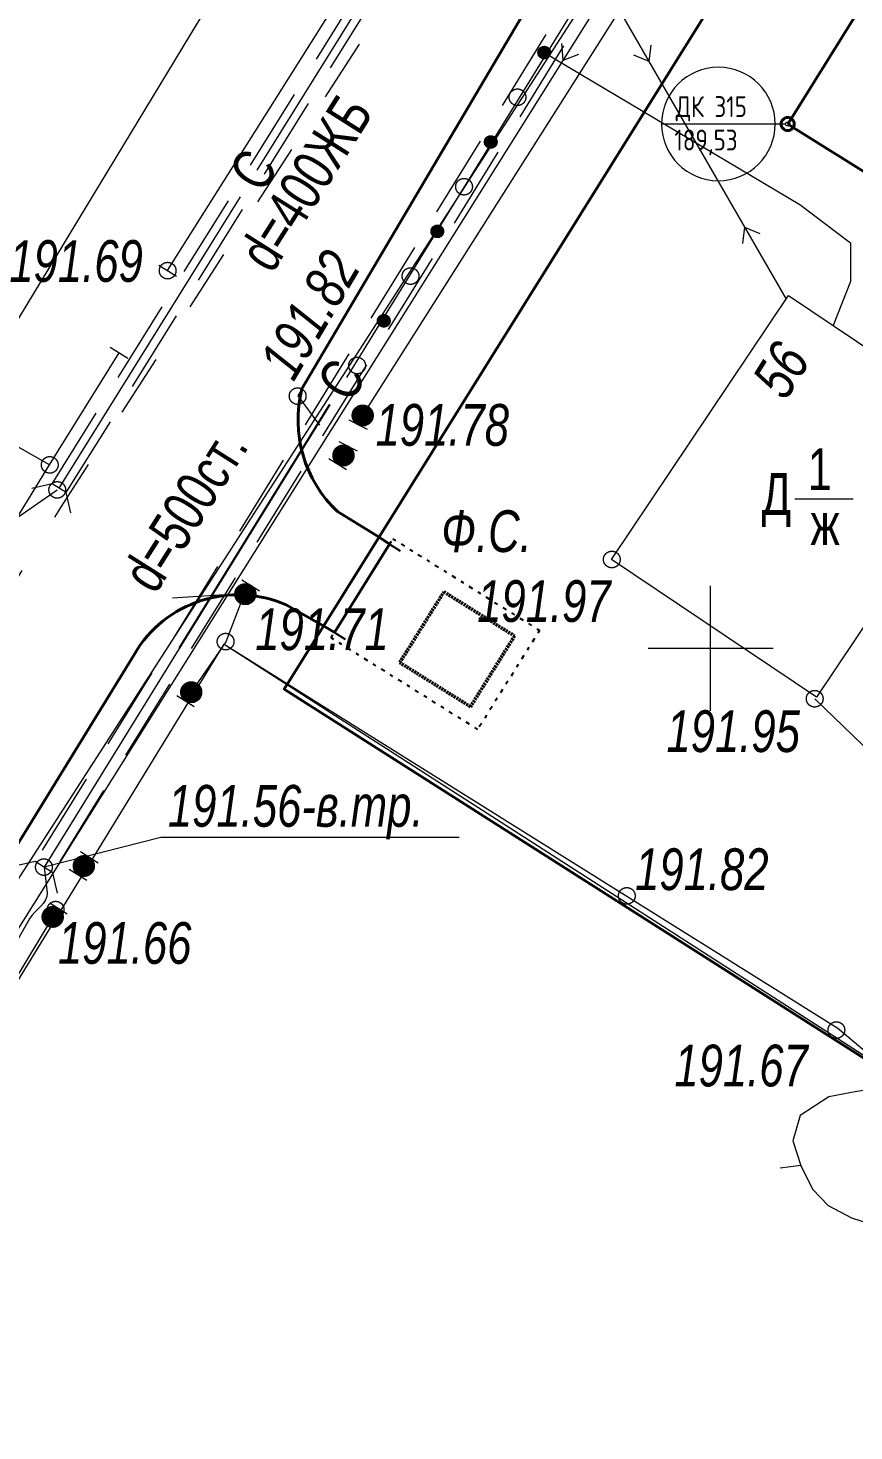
# Model space of a CAD drawing. Header units: millimetres. Extents: x -38151500 to -28914887, y -20564105 to -20349562.
# Drawn here: x -28982768 to -28962945, y -20526073 to -20492416 of the extents above; entities that cross this region are included whole.
import ezdxf
from ezdxf.xclip import XClip

# ---------------------------------------------------------------- set-up
doc = ezdxf.new("R2010")
doc.units = ezdxf.units.MM
doc.header["$MEASUREMENT"] = 0
doc.header["$XCLIPFRAME"] = 0
for name, pattern in [('Wipeout_Contour', [1000, 0, -1000]), ('ГОСТ 2.303 4', [70, 50, -20, 0, 0]), ('ГОСТ 2.303 6', [480, 80, -150, 100, -150]), ('Новофедоровское_снт 28_07$0$l049', [3000, 2000, -1000]), ('Новофедоровское_снт 28_07$0$l189_2', [3000, 1500, -1500])]:
    doc.linetypes.add(name, pattern=pattern)
for name, color, linetype in [('!!! ПОДОСНОВА', 7, 'Continuous'), ('Дренаж', 7, 'Continuous'), ('Дренаж выноски', 7, 'Continuous')]:
    doc.layers.add(name, color=color, linetype=linetype)
for name, color, linetype, lineweight in [('Дренаж выноски_Ном._пера__21', 20, 'Continuous', 13), ('Дренаж_Ном._пера__20', 20, 'Continuous', 40), ('Новый_0-Жирная_Ном._пера__7', 7, 'Continuous', 25), ('Новый_0_Ном._пера__7', 7, 'Continuous', 25), ('Новый_ГП_БК_15.30_Ном._пера__206', 206, 'Continuous', 25), ('Новый_ГП_Граница участка_Ном._пера__1', 1, 'Continuous', 40), ('Новый_ГП_Дороги_проезды_Ном._пера__251', 250, 'Continuous', 40), ('Новый_ГП_Здание сооружение_Ном._пера__22', 22, 'Continuous', 50), ('Чертеж_1_Новофедоровское_снт 28_07$0$tp_Здания_Ном._пера__253', 252, 'Continuous', 18), ('Чертеж_1_Новофедоровское_снт 28_07$0$tp_отметки_новые_Ном._пера__253', 252, 'Continuous', 18), ('Чертеж_1_Новофедоровское_снт 28_07$0$tp_растительность_Ном._пера__253', 252, 'Continuous', 18), ('Чертеж_1_Новофедоровское_снт 28_07$0$tp_трубы под дорогой_Ном._пера__253', 252, 'Continuous', 18), ('Чертеж_1_Новофедоровское_снт 28_07$0$U_ТЕКСТ_БЕЛЫЙ_Ном._пера__253', 252, 'Continuous', 18), ('Чертеж_1_Новый_ГП_Топография_Ном._пера__253', 252, 'Continuous', 18), ('Чертеж_1_Новый_Новофедоровское_снт 28_07$0$SETKA_Ном._пера__253', 252, 'Continuous', 18), ('Чертеж_1_Новый_Новофедоровское_снт 28_07$0$tp_Дороги_Ном._пера__253', 252, 'Continuous', 18), ('Чертеж_1_Новый_Новофедоровское_снт 28_07$0$tp_Здания_Ном._пера__253', 252, 'Continuous', 18), ('Чертеж_1_Новый_Новофедоровское_снт 28_07$0$tp_канавы_Ном._пера__253', 252, 'Continuous', 18), ('Чертеж_1_Новый_Новофедоровское_снт 28_07$0$tp_Контур растит_Ном._пера__253', 252, 'Continuous', 18), ('Чертеж_1_Новый_Новофедоровское_снт 28_07$0$tp_ЛЭП нн_Ном._пера__253', 252, 'Continuous', 18), ('Чертеж_1_Новый_Новофедоровское_снт 28_07$0$tp_Ограждения ДЕР_Ном._пера__253', 252, 'Continuous', 18), ('Чертеж_1_Новый_Новофедоровское_снт 28_07$0$tp_Ограждения мет_Ном._пера__253', 252, 'Continuous', 18), ('Чертеж_1_Новый_Новофедоровское_снт 28_07$0$tp_Ограждения рабица_Ном._пера__253', 252, 'Continuous', 18), ('Чертеж_1_Новый_Новофедоровское_снт 28_07$0$tp_Ограждения_Ном._пера__253', 252, 'Continuous', 18), ('Чертеж_1_Новый_Новофедоровское_снт 28_07$0$tp_Ограждения_Ном._пера__7', 7, 'Continuous', 18), ('Чертеж_1_Новый_Новофедоровское_снт 28_07$0$tp_отметки_новые_Ном._пера__253', 252, 'Continuous', 18), ('Чертеж_1_Новый_Новофедоровское_снт 28_07$0$tp_отметки_новые_Ном._пера__7', 7, 'Continuous', 18), ('Чертеж_1_Новый_Новофедоровское_снт 28_07$0$tp_растительность полоса кустов_Ном._пера__253', 252, 'Continuous', 18), ('Чертеж_1_Новый_Новофедоровское_снт 28_07$0$tp_рельеф_Ном._пера__253', 252, 'Continuous', 18), ('Чертеж_1_Новый_Новофедоровское_снт 28_07$0$tp_трубы под дорогой_Ном._пера__253', 252, 'Continuous', 18), ('Чертеж_1_Новый_Новофедоровское_снт 28_07$0$U_Водосток_Ном._пера__253', 252, 'Continuous', 18), ('Чертеж_1_Новый_Новофедоровское_снт 28_07$0$U_Газопровод_Ном._пера__253', 252, 'Continuous', 18)]:
    doc.layers.add(name, color=color, linetype=linetype, lineweight=lineweight)
doc.styles.add('РЎР“Р•РќР•Р\xa0РР\xa0_РЎРўРР›Р¬_1', font='arial.ttf', dxfattribs={"width": 0.75})
doc.styles.add('РЎР“Р•РќР•Р\xa0РР\xa0_РЎРўРР›Р¬_3', font='arial.ttf', dxfattribs={"width": 0.749999})
doc.styles.add('РЎР“Р•РќР•Р\xa0РР\xa0_РЎРўРР›Р¬_7', font='')
doc.styles.get('РЎР“Р•РќР•Р\xa0РР\xa0_РЎРўРР›Р¬_7').set_extended_font_data('GOST_type_A')
doc.linetypes.add('МЕЖА', pattern='A,0,[7,РіРµРЅРїРїР»Р°РЅ 2025_06_18 dima РІР°СЂРёР°РЅС‚ 21.Shx,S=39.68254,R=0,X=0,Y=1.38778e-17],-5480,0', length=5480)
doc.linetypes.add('Новофедоровское_снт 28_07$0$l474_2o', pattern='A,0,[3,РіРµРЅРїРїР»Р°РЅ 2025_06_18 dima РІР°СЂРёР°РЅС‚ 21.Shx,S=31.746032,R=0,X=0,Y=0],-5000,0', length=5000)
doc.linetypes.add('Новофедоровское_снт 28_07$0$lm334', pattern='A,0,[4,РіРµРЅРїРїР»Р°РЅ 2025_06_18 dima РІР°СЂРёР°РЅС‚ 21.Shx,S=79.365079,R=0,X=0,Y=0],-11000,0', length=11000)
doc.linetypes.add('Новофедоровское_снт 28_07$0$З ДЕРЕВ', pattern='A,0,[2,РіРµРЅРїРїР»Р°РЅ 2025_06_18 dima РІР°СЂРёР°РЅС‚ 21.Shx,S=19.84127,R=0,X=0,Y=0.2],-2500,0', length=2500)
doc.linetypes.add('Новофедоровское_снт 28_07$0$ЗАБОР_СЕТКА', pattern='A,0,[1,РіРµРЅРїРїР»Р°РЅ 2025_06_18 dima РІР°СЂРёР°РЅС‚ 21.Shx,S=39.68254,R=0,X=0,Y=2.77556e-17],-5000,0', length=5000)
doc.linetypes.add('Новофедоровское_снт 28_07$0$МЕЖА', pattern='A,0,[5,РіРµРЅРїРїР»Р°РЅ 2025_06_18 dima РІР°СЂРёР°РЅС‚ 21.Shx,S=46.746032,R=0,X=0,Y=6.93889e-18],-6500,0', length=6500)

# ---------------------------------------------------------------- blocks, each defined once
blk = doc.blocks.new('Чертеж_6_1', base_point=(9133613, -7296))
at = {"layer": 'Чертеж_1_Новый_ГП_Топография_Ном._пера__253', "color": 252, "linetype": 'Новофедоровское_снт 28_07$0$МЕЖА', "lineweight": 18, "flags": 128}
for points in [[(-28988586, -20524360), (-28988547, -20524296), (-28978060, -20507196), (-28951890, -20524004), (-28940329, -20507967), (-28930413, -20495163), (-28932167, -20487946), (-28934172, -20480799), (-28939665, -20482761), (-28942520, -20481924), (-28956791, -20473145), (-28946842, -20456936), (-28954451, -20452238), (-28995482, -20519982)], [(-28957617, -20473796), (-28938217, -20485776), (-28935747, -20481776), (-28931307, -20493826), (-28941037, -20507436), (-28940177, -20507996), (-28951537, -20523486), (-28951867, -20524026), (-28952137, -20523856), (-28976617, -20508276), (-28965937, -20491166), (-28967647, -20490046)]]:
    blk.add_lwpolyline(points, close=True, dxfattribs=at)
at = {"layer": 'Чертеж_1_Новый_Новофедоровское_снт 28_07$0$SETKA_Ном._пера__253', "color": 252, "linetype": 'Continuous', "lineweight": 18, "flags": 128}
for points in [[(-28966387, -20508796), (-28966387, -20505796)], [(-28967887, -20507296), (-28964887, -20507296)]]:
    blk.add_lwpolyline(points, dxfattribs=at)
at = {"layer": 'Чертеж_1_Новый_Новофедоровское_снт 28_07$0$tp_Дороги_Ном._пера__253', "color": 252, "linetype": 'Новофедоровское_снт 28_07$0$l189_2', "lineweight": 18, "flags": 128}
for points in [[(-28959217, -20476222), (-28960085, -20476352), (-28960714, -20476906), (-28969478, -20489694), (-28976295, -20501242), (-28975362, -20502487)], [(-28994596, -20524654), (-28993828, -20523174), (-28981969, -20503895), (-28968466, -20482967), (-28969238, -20481881)], [(-28977802, -20505994), (-28979395, -20506102), (-28990068, -20523450), (-28991833, -20526073)]]:
    blk.add_lwpolyline(points, dxfattribs=at)
at = {"layer": 'Чертеж_1_Новый_Новофедоровское_снт 28_07$0$tp_Здания_Ном._пера__253', "color": 252, "linetype": 'Continuous', "lineweight": 18, "flags": 128}
blk.add_lwpolyline([(-28963844, -20508465), (-28968761, -20505167), (-28964513, -20498834), (-28959596, -20502132)], close=True, dxfattribs=at)
blk.add_lwpolyline([(-28964362, -20503713), (-28962966, -20503713)], dxfattribs=at)
at = {"layer": 'Чертеж_1_Новый_Новофедоровское_снт 28_07$0$tp_канавы_Ном._пера__253', "color": 252, "linetype": 'Continuous', "lineweight": 18, "flags": 128}
blk.add_lwpolyline([(-28982383, -20512546), (-28982310, -20513161), (-28982315, -20513250), (-28982346, -20513333), (-28982398, -20513411), (-28982464, -20513486), (-28982611, -20513632), (-28982679, -20513707), (-28982734, -20513787), (-28983148, -20514524), (-28983825, -20515688), (-28984522, -20516844), (-28985948, -20519139), (-28987374, -20521431), (-28988070, -20522583), (-28988748, -20523743), (-28988761, -20523779), (-28988763, -20523820), (-28988738, -20523899), (-28988683, -20523979), (-28988610, -20524037), (-28986749, -20525023)], dxfattribs=at)
at = {"layer": 'Чертеж_1_Новый_Новофедоровское_снт 28_07$0$tp_Контур растит_Ном._пера__253', "color": 252, "linetype": 'Continuous', "lineweight": 18, "flags": 128}
for points in [[(-28970379, -20493004), (-28964247, -20496651), (-28963030, -20497569), (-28963032, -20498493), (-28963445, -20499551)], [(-28963886, -20508507), (-28960231, -20512035)]]:
    blk.add_lwpolyline(points, dxfattribs=at)
at = {"layer": 'Чертеж_1_Новый_Новофедоровское_снт 28_07$0$tp_ЛЭП нн_Ном._пера__253', "color": 252, "linetype": 'Continuous', "lineweight": 18, "flags": 128}
for points in [[(-28990586, -20525995), (-28989475, -20524332), (-28968862, -20491490), (-28943825, -20451362), (-28942616, -20449768)], [(-28968862, -20491490), (-28964573, -20498923)], [(-28969925, -20493184), (-28969960, -20492785)], [(-28967862, -20493222), (-28967812, -20492825)], [(-28969925, -20493184), (-28969551, -20493042)], [(-28967862, -20493222), (-28968231, -20493067)], [(-28965572, -20497190), (-28965622, -20497587)], [(-28965572, -20497190), (-28965204, -20497346)]]:
    blk.add_lwpolyline(points, dxfattribs=at)
at = {"layer": 'Чертеж_1_Новый_Новофедоровское_снт 28_07$0$tp_Ограждения ДЕР_Ном._пера__253', "color": 252, "linetype": 'Новофедоровское_снт 28_07$0$З ДЕРЕВ', "lineweight": 18, "flags": 128}
for points in [[(-28979420, -20498235), (-28972512, -20487269)], [(-28991148, -20517424), (-28982252, -20502895), (-28980584, -20500204)], [(-28977595, -20506038), (-28978022, -20507141), (-28978852, -20508350)]]:
    blk.add_lwpolyline(points, dxfattribs=at)
at = {"layer": 'Чертеж_1_Новый_Новофедоровское_снт 28_07$0$tp_Ограждения мет_Ном._пера__253', "color": 252, "linetype": 'Новофедоровское_снт 28_07$0$l474_2o', "lineweight": 18, "flags": 128}
blk.add_lwpolyline([(-28982252, -20502895), (-28984539, -20501602)], dxfattribs=at)
at = {"layer": 'Чертеж_1_Новый_Новофедоровское_снт 28_07$0$tp_Ограждения рабица_Ном._пера__253', "color": 252, "linetype": 'Новофедоровское_снт 28_07$0$ЗАБОР_СЕТКА', "lineweight": 18, "flags": 128}
for points in [[(-28961271, -20480471), (-28974602, -20501499)], [(-28978060, -20507196), (-28968397, -20513241), (-28963329, -20516413), (-28960189, -20519049), (-28959184, -20518387)], [(-28982177, -20513741), (-28988548, -20524298), (-28986298, -20525612)]]:
    blk.add_lwpolyline(points, dxfattribs=at)
at = {"layer": 'Чертеж_1_Новый_Новофедоровское_снт 28_07$0$tp_Ограждения_Ном._пера__253', "color": 252, "linetype": 'Continuous', "lineweight": 18, "flags": 128}
for points in [[(-28979631, -20498102), (-28979208, -20498368)], [(-28980795, -20500071), (-28980372, -20500337)], [(-28975072, -20501819), (-28974625, -20502043)], [(-28975312, -20502333), (-28974865, -20502557)], [(-28975546, -20502744), (-28975123, -20503010)], [(-28977633, -20505651), (-28977210, -20505917)], [(-28979200, -20508425), (-28978777, -20508691)], [(-28981509, -20512175), (-28981086, -20512441)], [(-28981778, -20512595), (-28981355, -20512861)], [(-28982249, -20513400), (-28981826, -20513666)]]:
    blk.add_lwpolyline(points, dxfattribs=at)
at = {"layer": 'Чертеж_1_Новый_Новофедоровское_снт 28_07$0$tp_Ограждения_Ном._пера__7', "color": 7, "linetype": 'Continuous', "lineweight": 18}
for p, q in [((-28974985, -20501708), (-28974486, -20501708)), ((-28974984, -20501738), (-28974489, -20501738)), ((-28974983, -20501678), (-28974489, -20501678)), ((-28974979, -20501768), (-28974493, -20501768)), ((-28974978, -20501648), (-28974495, -20501648)), ((-28974967, -20501618), (-28974504, -20501618)), ((-28974953, -20501588), (-28974518, -20501588)), ((-28974934, -20501558), (-28974539, -20501558)), ((-28974907, -20501528), (-28974566, -20501528)), ((-28974868, -20501498), (-28974605, -20501498)), ((-28974797, -20501468), (-28974677, -20501468)), ((-28974969, -20501798), (-28974502, -20501798)), ((-28974955, -20501828), (-28974517, -20501828)), ((-28974937, -20501858), (-28974536, -20501858)), ((-28974911, -20501888), (-28974562, -20501888)), ((-28974874, -20501918), (-28974599, -20501918)), ((-28974810, -20501948), (-28974660, -20501948)), ((-28975258, -20502427), (-28975138, -20502427)), ((-28975446, -20502667), (-28974947, -20502667)), ((-28975445, -20502697), (-28974950, -20502697)), ((-28975444, -20502637), (-28974950, -20502637)), ((-28975440, -20502727), (-28974954, -20502727)), ((-28975439, -20502607), (-28974956, -20502607)), ((-28975430, -20502757), (-28974963, -20502757)), ((-28975428, -20502577), (-28974965, -20502577)), ((-28975414, -20502547), (-28974979, -20502547)), ((-28975395, -20502517), (-28975000, -20502517)), ((-28975368, -20502487), (-28975027, -20502487)), ((-28975329, -20502457), (-28975066, -20502457)), ((-28975416, -20502787), (-28974978, -20502787)), ((-28975398, -20502817), (-28974997, -20502817)), ((-28975372, -20502847), (-28975023, -20502847)), ((-28975335, -20502877), (-28975060, -20502877)), ((-28975271, -20502907), (-28975121, -20502907)), ((-28977685, -20505784), (-28977422, -20505784)), ((-28977614, -20505754), (-28977494, -20505754)), ((-28977802, -20505994), (-28977303, -20505994)), ((-28977801, -20506024), (-28977306, -20506024)), ((-28977800, -20505964), (-28977306, -20505964)), ((-28977796, -20506054), (-28977310, -20506054)), ((-28977795, -20505934), (-28977312, -20505934)), ((-28977786, -20506084), (-28977319, -20506084)), ((-28977784, -20505904), (-28977321, -20505904)), ((-28977772, -20506114), (-28977334, -20506114)), ((-28977770, -20505874), (-28977335, -20505874)), ((-28977751, -20505844), (-28977356, -20505844)), ((-28977724, -20505814), (-28977383, -20505814)), ((-28977754, -20506144), (-28977353, -20506144)), ((-28977728, -20506174), (-28977379, -20506174)), ((-28977691, -20506204), (-28977416, -20506204)), ((-28977627, -20506234), (-28977477, -20506234)), ((-28978983, -20508138), (-28978720, -20508138)), ((-28978912, -20508108), (-28978792, -20508108)), ((-28979100, -20508348), (-28978601, -20508348)), ((-28979099, -20508378), (-28978604, -20508378)), ((-28979098, -20508318), (-28978604, -20508318)), ((-28979094, -20508408), (-28978608, -20508408)), ((-28979093, -20508288), (-28978610, -20508288)), ((-28979084, -20508438), (-28978617, -20508438)), ((-28979082, -20508258), (-28978619, -20508258)), ((-28979070, -20508468), (-28978632, -20508468)), ((-28979068, -20508228), (-28978633, -20508228)), ((-28979052, -20508498), (-28978651, -20508498)), ((-28979049, -20508198), (-28978654, -20508198)), ((-28979022, -20508168), (-28978681, -20508168)), ((-28979026, -20508528), (-28978677, -20508528)), ((-28978989, -20508558), (-28978714, -20508558)), ((-28978925, -20508588), (-28978775, -20508588)), ((-28981678, -20512518), (-28981179, -20512518)), ((-28981676, -20512488), (-28981182, -20512488)), ((-28981671, -20512458), (-28981188, -20512458)), ((-28981660, -20512428), (-28981197, -20512428)), ((-28981646, -20512398), (-28981211, -20512398)), ((-28981627, -20512368), (-28981232, -20512368)), ((-28981600, -20512338), (-28981259, -20512338)), ((-28981561, -20512308), (-28981298, -20512308)), ((-28981490, -20512278), (-28981370, -20512278)), ((-28981677, -20512548), (-28981182, -20512548)), ((-28981672, -20512578), (-28981186, -20512578)), ((-28981662, -20512608), (-28981195, -20512608)), ((-28981648, -20512638), (-28981210, -20512638)), ((-28981630, -20512668), (-28981229, -20512668)), ((-28981604, -20512698), (-28981255, -20512698)), ((-28981567, -20512728), (-28981292, -20512728)), ((-28981503, -20512758), (-28981353, -20512758)), ((-28982309, -20513529), (-28982046, -20513529)), ((-28982238, -20513499), (-28982118, -20513499)), ((-28982426, -20513739), (-28981927, -20513739)), ((-28982425, -20513769), (-28981930, -20513769)), ((-28982424, -20513709), (-28981930, -20513709)), ((-28982420, -20513799), (-28981934, -20513799)), ((-28982419, -20513679), (-28981936, -20513679)), ((-28982410, -20513829), (-28981943, -20513829)), ((-28982408, -20513649), (-28981945, -20513649)), ((-28982396, -20513859), (-28981958, -20513859)), ((-28982394, -20513619), (-28981959, -20513619)), ((-28982375, -20513589), (-28981980, -20513589)), ((-28982348, -20513559), (-28982007, -20513559)), ((-28982378, -20513889), (-28981977, -20513889)), ((-28982352, -20513919), (-28982003, -20513919)), ((-28982315, -20513949), (-28982040, -20513949)), ((-28982251, -20513979), (-28982101, -20513979))]:
    blk.add_line(p, q, dxfattribs=at)
for centre in [(-28974736, -20501710), (-28975197, -20502669), (-28977553, -20505996), (-28978851, -20508350), (-28981429, -20512520), (-28982177, -20513741)]:
    blk.add_circle(centre, 250, dxfattribs=at)
at = {"layer": 'Чертеж_1_Новый_Новофедоровское_снт 28_07$0$tp_отметки_новые_Ном._пера__253', "color": 252, "linetype": 'Continuous', "lineweight": 18, "flags": 128}
for points in [[(-28992232, -20505517), (-28984990, -20505517), (-28982067, -20503496)], [(-28972421, -20511836), (-28979580, -20511836), (-28982382, -20512550)]]:
    blk.add_lwpolyline(points, dxfattribs=at)
at = {"layer": 'Чертеж_1_Новый_Новофедоровское_снт 28_07$0$tp_отметки_новые_Ном._пера__7', "color": 7, "linetype": 'Continuous', "lineweight": 18}
for centre in [(-28979417, -20498236), (-28976297, -20501246), (-28974737, -20501706), (-28982247, -20502896), (-28982067, -20503496), (-28968757, -20505166), (-28978027, -20507136), (-28963887, -20508506), (-28982387, -20512546), (-28968397, -20513236), (-28982107, -20513566), (-28963367, -20516456)]:
    blk.add_circle(centre, 200, dxfattribs=at)
at = {"layer": 'Чертеж_1_Новый_Новофедоровское_снт 28_07$0$tp_растительность полоса кустов_Ном._пера__253', "color": 252, "linetype": 'Continuous', "lineweight": 18, "flags": 128}
for points in [[(-28970456, -20492876), (-28970528, -20492997)], [(-28970410, -20492857), (-28970522, -20493045)], [(-28970373, -20492854), (-28970508, -20493079)], [(-28970341, -20492859), (-28970489, -20493106)], [(-28970312, -20492870), (-28970466, -20493125)], [(-28970287, -20492886), (-28970440, -20493140)], [(-28970265, -20492907), (-28970410, -20493150)], [(-28970246, -20492934), (-28970377, -20493154)], [(-28970233, -20492970), (-28970339, -20493148)], [(-28970230, -20493024), (-28970290, -20493125)], [(-28971739, -20495021), (-28971812, -20495142)], [(-28971694, -20495003), (-28971806, -20495191)], [(-28971657, -20494999), (-28971791, -20495225)], [(-28971625, -20495004), (-28971772, -20495251)], [(-28971596, -20495015), (-28971749, -20495271)], [(-28971571, -20495031), (-28971723, -20495286)], [(-28971548, -20495052), (-28971694, -20495296)], [(-28971530, -20495080), (-28971661, -20495299)], [(-28971516, -20495115), (-28971623, -20495293)], [(-28971514, -20495170), (-28971574, -20495270)], [(-28973023, -20497166), (-28973095, -20497287)], [(-28972977, -20497148), (-28973090, -20497336)], [(-28972940, -20497145), (-28973075, -20497370)], [(-28972908, -20497150), (-28973056, -20497396)], [(-28972880, -20497160), (-28973033, -20497416)], [(-28972854, -20497176), (-28973007, -20497431)], [(-28972832, -20497197), (-28972978, -20497441)], [(-28972814, -20497225), (-28972945, -20497444)], [(-28972800, -20497261), (-28972906, -20497439)], [(-28972798, -20497315), (-28972858, -20497415)], [(-28974307, -20499311), (-28974379, -20499432)], [(-28974261, -20499293), (-28974373, -20499481)], [(-28974224, -20499290), (-28974359, -20499515)], [(-28974192, -20499295), (-28974340, -20499542)], [(-28974163, -20499306), (-28974316, -20499561)], [(-28974138, -20499321), (-28974290, -20499576)], [(-28974116, -20499342), (-28974261, -20499586)], [(-28974097, -20499370), (-28974228, -20499590)], [(-28974084, -20499406), (-28974190, -20499584)], [(-28974081, -20499460), (-28974141, -20499561)]]:
    blk.add_lwpolyline(points, dxfattribs=at)
at = {"layer": 'Чертеж_1_Новый_Новофедоровское_снт 28_07$0$tp_растительность полоса кустов_Ном._пера__253', "color": 252, "linetype": 'Continuous', "lineweight": 18}
for centre, radius in [((-28970379, -20493004), 150), ((-28971021, -20494076), 200), ((-28971662, -20495149), 150), ((-28972304, -20496222), 200), ((-28972946, -20497294), 150), ((-28973588, -20498367), 200), ((-28974230, -20499440), 150), ((-28974871, -20500512), 200)]:
    blk.add_circle(centre, radius, dxfattribs=at)
at = {"layer": 'Чертеж_1_Новый_Новофедоровское_снт 28_07$0$tp_рельеф_Ном._пера__253', "color": 252, "linetype": 'Continuous', "lineweight": 18, "flags": 128}
for points in [[(-28960136, -20517695), (-28960635, -20517700), (-28961797, -20517776), (-28962880, -20517928), (-28963547, -20518058), (-28964237, -20518508), (-28964411, -20519115), (-28964218, -20519705), (-28963939, -20520274), (-28963562, -20520661), (-28963004, -20520961), (-28962534, -20521111), (-28961461, -20521205), (-28959330, -20520989), (-28957460, -20520780), (-28956071, -20520604)], [(-28964218, -20519705), (-28964714, -20519770)]]:
    blk.add_lwpolyline(points, dxfattribs=at)
at = {"layer": 'Чертеж_1_Новый_Новофедоровское_снт 28_07$0$tp_трубы под дорогой_Ном._пера__253', "color": 252, "linetype": 'Новофедоровское_снт 28_07$0$l049', "lineweight": 18, "flags": 128}
for points in [[(-28982189, -20503349), (-28972246, -20487379)], [(-28981850, -20503561), (-28971907, -20487591)], [(-28968762, -20490021), (-28982595, -20512414)], [(-28968340, -20490289), (-28982173, -20512682)]]:
    blk.add_lwpolyline(points, dxfattribs=at)
at = {"layer": 'Чертеж_1_Новый_Новофедоровское_снт 28_07$0$tp_трубы под дорогой_Ном._пера__253', "color": 252, "linetype": 'Continuous', "lineweight": 18, "flags": 128}
for points in [[(-28981740, -20504048), (-28981850, -20503561), (-28982189, -20503349), (-28982677, -20503459)], [(-28982064, -20513170), (-28982173, -20512682), (-28982595, -20512414), (-28983083, -20512524)]]:
    blk.add_lwpolyline(points, dxfattribs=at)
at = {"layer": 'Чертеж_1_Новый_Новофедоровское_снт 28_07$0$U_Водосток_Ном._пера__253', "color": 252, "linetype": 'Continuous', "lineweight": 18, "flags": 128}
for points in [[(-28977270, -20495826), (-28972077, -20487485)], [(-28968553, -20490158), (-28975126, -20500798)], [(-28982020, -20503455), (-28977670, -20496469)], [(-28975528, -20501449), (-28982383, -20512546)]]:
    blk.add_lwpolyline(points, dxfattribs=at)
at = {"layer": 'Чертеж_1_Новый_Новофедоровское_снт 28_07$0$U_Газопровод_Ном._пера__253', "color": 252, "linetype": 'Новофедоровское_снт 28_07$0$lm334', "lineweight": 18, "flags": 128}
blk.add_lwpolyline([(-28989904, -20523523), (-28967457, -20488740), (-28946906, -20456897), (-28938788, -20444319), (-28939070, -20444465), (-28936740, -20443258), (-28931509, -20444879)], dxfattribs=at)
at = {"layer": 'Чертеж_1_Новофедоровское_снт 28_07$0$tp_Здания_Ном._пера__253', "color": 252, "linetype": 'Continuous', "lineweight": 18, "insert": (-28964572, -20501385), "char_height": 1000, "attachment_point": 7, "rotation": 58.036, "style": 'РЎР“Р•РќР•Р\xa0РР\xa0_РЎРўРР›Р¬_1'}
blk.add_mtext('\\A1;{\\pql;\\fArial|b0|i1|c204|p0;\\W0.750000;56}', dxfattribs=at)
at = {"layer": 'Чертеж_1_Новофедоровское_снт 28_07$0$tp_Здания_Ном._пера__253', "color": 252, "linetype": 'Continuous', "lineweight": 18, "char_height": 1000, "style": 'РЎР“Р•РќР•Р\xa0РР\xa0_РЎРўРР›Р¬_3'}
for s, insert, attachment_point in [('\\A1;{\\pql;\\fArial|b0|i0|c204|p0;\\W0.749999;1}', (-28964057, -20503001), 4), ('\\A1;{\\pql;\\fArial|b0|i0|c204|p0;\\W0.749999;Д}', (-28965164, -20504384), 7), ('\\A1;{\\pql;\\fArial|b0|i0|c204|p0;\\W0.749999;ж}', (-28963989, -20504316), 4)]:
    blk.add_mtext(s, dxfattribs=dict(at, insert=insert, attachment_point=attachment_point))
at = {"layer": 'Чертеж_1_Новофедоровское_снт 28_07$0$tp_отметки_новые_Ном._пера__253', "color": 252, "linetype": 'Continuous', "lineweight": 18, "char_height": 1000, "attachment_point": 7, "style": 'РЎР“Р•РќР•Р\xa0РР\xa0_РЎРўРР›Р¬_1'}
for s, insert in [('\\A1;{\\pql;\\fArial|b0|i1|c204|p0;\\W0.750000;191.69}', (-28983217, -20498519)), ('\\A1;{\\pql;\\fArial|b0|i1|c204|p0;\\W0.750000;191.78}', (-28974428, -20502451)), ('\\A1;{\\pql;\\fArial|b0|i1|c204|p0;\\W0.750000;191.97}', (-28971989, -20506677)), ('\\A1;{\\pql;\\fArial|b0|i1|c204|p0;\\W0.750000;191.71}', (-28977316, -20507355)), ('\\A1;{\\pql;\\fArial|b0|i1|c204|p0;\\W0.750000;191.95}', (-28967446, -20509799)), ('\\A1;{\\pql;\\fArial|b0|i1|c204|p0;\\W0.750000;191.56-в.тр.}', (-28979412, -20511878)), ('\\A1;{\\pql;\\fArial|b0|i1|c204|p0;\\W0.750000;191.82}', (-28968198, -20513111)), ('\\A1;{\\pql;\\fArial|b0|i1|c204|p0;\\W0.750000;191.66}', (-28982050, -20514880)), ('\\A1;{\\pql;\\fArial|b0|i1|c204|p0;\\W0.750000;191.67}', (-28967256, -20517821))]:
    blk.add_mtext(s, dxfattribs=dict(at, insert=insert))
at = {"layer": 'Чертеж_1_Новофедоровское_снт 28_07$0$tp_отметки_новые_Ном._пера__253', "color": 252, "linetype": 'Continuous', "lineweight": 18, "insert": (-28976383, -20500929), "char_height": 1000, "attachment_point": 7, "rotation": 59.4459, "style": 'РЎР“Р•РќР•Р\xa0РР\xa0_РЎРўРР›Р¬_1'}
blk.add_mtext('\\A1;{\\pql;\\fArial|b0|i1|c204|p0;\\W0.750000;191.82}', dxfattribs=at)
at = {"layer": 'Чертеж_1_Новофедоровское_снт 28_07$0$tp_растительность_Ном._пера__253', "color": 252, "linetype": 'Continuous', "lineweight": 18, "insert": (-28972849, -20505000), "char_height": 1000, "attachment_point": 7, "style": 'РЎР“Р•РќР•Р\xa0РР\xa0_РЎРўРР›Р¬_1'}
blk.add_mtext('\\A1;{\\pql;\\fArial|b0|i1|c204|p0;\\W0.750000;Ф.С.}', dxfattribs=at)
at = {"layer": 'Чертеж_1_Новофедоровское_снт 28_07$0$tp_трубы под дорогой_Ном._пера__253', "color": 252, "linetype": 'Continuous', "lineweight": 18, "char_height": 1000, "attachment_point": 7, "rotation": 57.6886, "style": 'РЎР“Р•РќР•Р\xa0РР\xa0_РЎРўРР›Р¬_3'}
for s, insert in [('\\A1;{\\pql;\\fArial|b0|i0|c204|p0;\\W0.749999;d=400ЖБ}', (-28976901, -20498339)), ('\\A1;{\\pql;\\fArial|b0|i0|c204|p0;\\W0.749999;d=500ст.}', (-28979702, -20506036))]:
    blk.add_mtext(s, dxfattribs=dict(at, insert=insert))
at = {"layer": 'Чертеж_1_Новофедоровское_снт 28_07$0$U_ТЕКСТ_БЕЛЫЙ_Ном._пера__253', "color": 252, "linetype": 'Continuous', "lineweight": 18, "char_height": 1000, "attachment_point": 7, "rotation": 57.6886, "style": 'РЎР“Р•РќР•Р\xa0РР\xa0_РЎРўРР›Р¬_3'}
for insert in [(-28977130, -20496415), (-28975019, -20501445)]:
    blk.add_mtext('\\A1;{\\pql;\\fArial|b0|i0|c204|p0;\\W0.749999;С}', dxfattribs=dict(at, insert=insert))
blk = doc.blocks.new('Колонна_7_1', base_point=(-28964535, -20494718))
at = {"color": 254, "linetype": 'Wipeout_Contour', "lineweight": 0, "ltscale": 993498145.2315658}
blk.add_wipeout([(-28964693, -20494718), (-28964693, -20494718), (-28964685, -20494766), (-28964663, -20494810), (-28964628, -20494845), (-28964584, -20494868), (-28964535, -20494875), (-28964535, -20494875), (-28964535, -20494875), (-28964487, -20494868), (-28964443, -20494845), (-28964408, -20494810), (-28964385, -20494766), (-28964378, -20494718), (-28964378, -20494718), (-28964378, -20494718), (-28964385, -20494669), (-28964408, -20494625), (-28964443, -20494590), (-28964487, -20494568), (-28964535, -20494560), (-28964535, -20494560), (-28964535, -20494560), (-28964584, -20494568), (-28964628, -20494590), (-28964663, -20494625), (-28964685, -20494669)], dxfattribs=at).dxf.layer = 'Дренаж'
at = {"layer": 'Дренаж_Ном._пера__20', "color": 20, "linetype": 'Continuous', "lineweight": 40, "flags": 128}
blk.add_lwpolyline([(-28964693, -20494718, 0.414214), (-28964535, -20494875, 0.414214), (-28964378, -20494718, 0.414214), (-28964535, -20494560, 0.414214)], format="xyb", close=True, dxfattribs=at)
blk = doc.blocks.new('Выноска_11_1', base_point=(-28964535, -20494718))
at = {"layer": 'Дренаж выноски_Ном._пера__21', "color": 20, "linetype": 'Continuous', "lineweight": 13}
for p, q in [((-28964836, -20494718), (-28967560, -20494718)), ((-28964638, -20494718), (-28964836, -20494718)), ((-28964585, -20494718), (-28964638, -20494718))]:
    blk.add_line(p, q, dxfattribs=at)
at = {"layer": 'Дренаж выноски_Ном._пера__21', "color": 20, "linetype": 'Continuous', "lineweight": 13, "flags": 128}
blk.add_lwpolyline([(-28964836, -20494718, 1), (-28967560, -20494718, 1)], format="xyb", close=True, dxfattribs=at)
at = {"layer": 'Дренаж выноски_Ном._пера__21', "color": 20, "linetype": 'Continuous', "lineweight": 13}
blk.add_circle((-28964535, -20494718), 50, dxfattribs=at)
at = {"layer": 'Дренаж выноски_Ном._пера__21', "color": 20, "lineweight": 13, "insert": (-28966198, -20494051), "char_height": 500, "width": 2200, "attachment_point": 2, "line_spacing_factor": 0.961326, "style": 'РЎР“Р•РќР•Р\xa0РР\xa0_РЎРўРР›Р¬_7'}
blk.add_mtext('\\A1;{\\pqc;\\pt0,21000;\\fGOST_type_A|b0|i0|c0|p0;\\W1.000000;ДК 315\\fGOST_type_A|b0|i0|c0|p0;\\W1.000000;\\A1{\\H.66x;\\S^  ;}\\fGOST_type_A|b0|i0|c0|p0;\\W1.000000;\\fGOST_type_A|b0|i0|c0|p0;\\W1.000000;\\A1{\\H.66x;\\S^  ;}\\fGOST_type_A|b0|i0|c0|p0;\\W1.000000; \\fGOST_type_A|b0|i0|c0|p0;\\W1.000000;\\fGOST_type_A|b0|i0|c0|p0;\\W1.000000;\\fGOST_type_A|b0|i0|c0|p0;\\W1.000000;\\fGOST_type_A|b0|i0|c0|p0;\\W1.000000;\\fGOST_type_A|b0|i0|c0|p0;\\W1.000000;189,53 \\fGOST_type_A|b0|i0|c0|p0;\\W1.000000;\\A1{\\H.66x;\\S^  ;}\\fGOST_type_A|b0|i0|c0|p0;\\W1.000000;\\fGOST_type_A|b0|i0|c0|p0;\\W1.000000;\\A1{\\H.66x;\\S^  ;}\\fGOST_type_A|b0|i0|c0|p0;\\W1.000000;\\fGOST_type_A|b0|i0|c0|p0;\\W1.000000;\\fGOST_type_A|b0|i0|c0|p0;\\W1.000000;\\fGOST_type_A|b0|i0|c0|p0;\\W1.000000;\\fGOST_type_A|b0|i0|c0|p0;\\W1.000000;\\fGOST_type_A|b0|i0|c0|p0;\\W1.000000;\\fGOST_type_A|b0|i0|c0|p0;\\W1.000000;\\fGOST_type_A|b0|i0|c0|p0;\\W1.000000;\\fGOST_type_A|b0|i0|c0|p0;\\W1.000000;\\fGOST_type_A|b0|i0|c0|p0;\\W1.000000;\\fGOST_type_A|b0|i0|c0|p0;\\W1.000000;\\fGOST_type_A|b0|i0|c0|p0;\\W1.000000;\\fGOST_type_A|b0|i0|c0|p0;\\W1.000000;\\fGOST_type_A|b0|i0|c0|p0;\\W1.000000;\\fGOST_type_A|b0|i0|c0|p0;\\W1.000000;\\fGOST_type_A|b0|i0|c0|p0;\\W1.000000;\\fGOST_type_A|b0|i0|c0|p0;\\W1.000000;\\fGOST_type_A|b0|i0|c0|p0;\\W1.000000;\\fGOST_type_A|b0|i0|c0|p0;\\W1.000000;\\fGOST_type_A|b0|i0|c0|p0;\\W1.000000;\\fGOST_type_A|b0|i0|c0|p0;\\W1.000000;\\fGOST_type_A|b0|i0|c0|p0;\\W1.000000;\\fGOST_type_A|b0|i0|c0|p0;\\W1.000000;\\fGOST_type_A|b0|i0|c0|p0;\\W1.000000;\\fGOST_type_A|b0|i0|c0|p0;\\W1.000000;\\fGOST_type_A|b0|i0|c0|p0;\\W1.000000;\\fGOST_type_A|b0|i0|c0|p0;\\W1.000000;\\fGOST_type_A|b0|i0|c0|p0;\\W1.000000;\\fGOST_type_A|b0|i0|c0|p0;\\W1.000000;\\fGOST_type_A|b0|i0|c0|p0;\\W1.000000;\\fGOST_type_A|b0|i0|c0|p0;\\W1.000000;\\fGOST_type_A|b0|i0|c0|p0;\\W1.000000;\\fGOST_type_A|b0|i0|c0|p0;\\W1.000000;\\fGOST_type_A|b0|i0|c0|p0;\\W1.000000;\\fGOST_type_A|b0|i0|c0|p0;\\W1.000000;}', dxfattribs=at)

msp = doc.modelspace()

# ---------------------------------------------------------------- linework, layer by layer
at = {"layer": 'Новый_0-Жирная_Ном._пера__7', "color": 7, "linetype": 'Continuous', "lineweight": 25}
msp.add_line((-28979133.36, -20507285.77), (-28975527.65, -20501448.85), dxfattribs=at)
at = {"layer": 'Новый_0_Ном._пера__7', "color": 7, "linetype": 'Continuous', "lineweight": 25}
for p, q in [((-28974089.54, -20504796.19), (-28973836.22, -20504954.42)), ((-28975414.34, -20506916.11), (-28975160.03, -20507074.96))]:
    msp.add_line(p, q, dxfattribs=at)
at = {"layer": 'Новый_ГП_БК_15.30_Ном._пера__206', "color": 206, "linetype": 'ГОСТ 2.303 6', "lineweight": 25}
msp.add_lwpolyline([(-28974011.19, -20504668.18), (-28970492.72, -20506867.08), (-28971976.31, -20509241.3), (-28975493.73, -20507043.29)], close=True, dxfattribs=at)
at = {"layer": 'Новый_ГП_Здание сооружение_Ном._пера__22', "color": 22, "linetype": 'ГОСТ 2.303 4', "lineweight": 50}
msp.add_lwpolyline([(-28973845.9, -20507638.56), (-28972787.15, -20505941.79), (-28971090.58, -20507000.28), (-28972148.96, -20508697.05)], close=True, dxfattribs=at)

# ---------------------------------------------------------------- block references
at = {"layer": '!!! ПОДОСНОВА', "color": 252, "linetype": 'Continuous', "lineweight": 40}
ref = msp.add_blockref('Чертеж_6_1', (9133613.3, -7295.8), dxfattribs=at)
XClip(ref).set_block_clipping_path([(-29023160.6301666386, -20426134.2498699203), (-29023160.6301666386, -20517391.6082299612), (-29000580.0605172701, -20517391.6082299612), (-28995186.9228329286, -20528511.4797440507), (-28909821.0592032, -20528511.4797440507), (-28909821.0592032, -20426017.5390227698)])

# ---------------------------------------------------------------- next in the draw order: block references
at = {"layer": 'Дренаж', "color": 20, "lineweight": 40}
msp.add_blockref('Колонна_7_1', (-28964535.28, -20494717.79), dxfattribs=at)

# ---------------------------------------------------------------- next in the draw order: linework, layer by layer
at = {"layer": 'Дренаж_Ном._пера__20', "color": 20, "linetype": 'Continuous', "lineweight": 40}
for p, q in [((-28954334.33, -20478392.87), (-28964535.28, -20494717.79)), ((-28964535.28, -20494717.79), (-28944266.79, -20507382.95))]:
    msp.add_line(p, q, dxfattribs=at)
at = {"layer": 'Новый_ГП_Граница участка_Ном._пера__1', "color": 1, "linetype": 'МЕЖА', "lineweight": 40}
msp.add_lwpolyline([(-28957616.7, -20473795.8), (-28938216.7, -20485775.8), (-28935746.7, -20481775.8), (-28931306.7, -20493825.8), (-28941036.7, -20507435.8), (-28940176.7, -20507995.8), (-28951536.7, -20523485.8), (-28951866.7, -20524025.8), (-28952136.7, -20523855.8), (-28976616.7, -20508275.8), (-28965936.7, -20491165.8), (-28967646.7, -20490045.8)], close=True, dxfattribs=at)
at = {"layer": 'Новый_ГП_Дороги_проезды_Ном._пера__251', "color": 250, "linetype": 'Continuous', "lineweight": 40}
msp.add_lwpolyline([(-28962734.17, -20482086.82), (-28962836.68, -20482022.16, 0.37219081), (-28964326.14, -20482176.89), (-28969449.24, -20489652.27), (-28976195.26, -20501073.43, 0.27174644), (-28975340.14, -20504017.6), (-28974342.14, -20504631.81), (-28974090.66, -20504795.49), (-28975414.34, -20506916.11), (-28975583.95, -20506810.13), (-28976568.63, -20506255.73, 0.38024235), (-28980214.91, -20507434.65), (-28990054.27, -20523427.97)], format="xyb", dxfattribs=at)

# ---------------------------------------------------------------- next in the draw order: block references
at = {"layer": 'Дренаж выноски', "color": 20, "linetype": 'Continuous', "lineweight": 13}
msp.add_blockref('Выноска_11_1', (-28964535.28, -20494717.79), dxfattribs=at)

doc.saveas('drawing.dxf')
